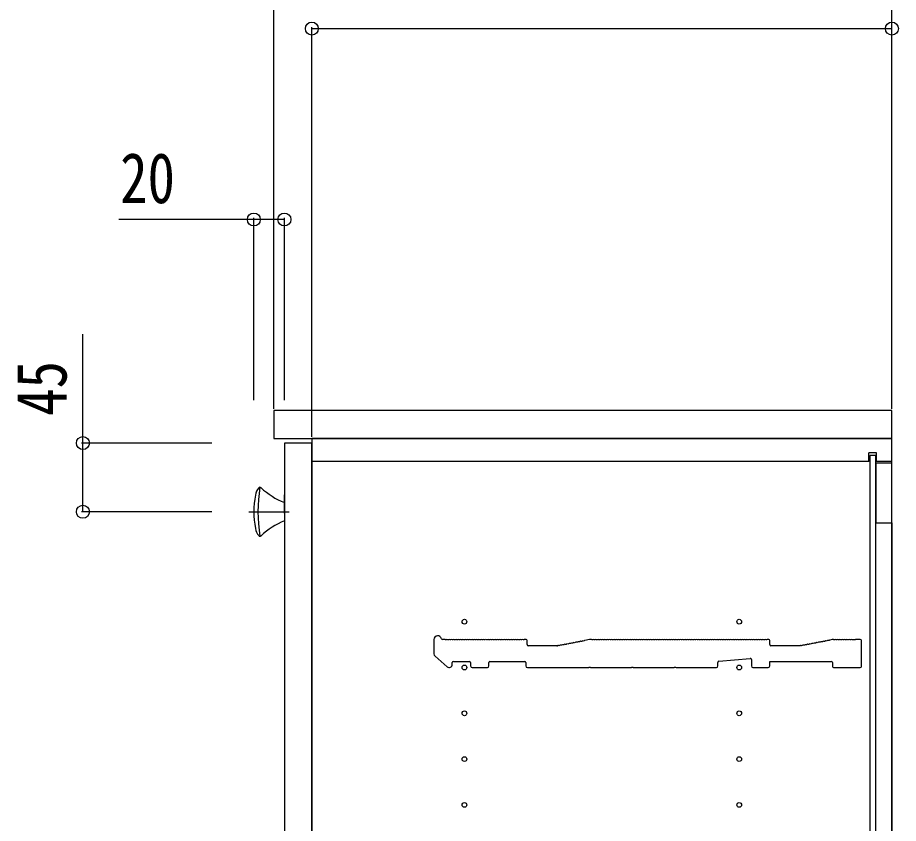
# Model space of a CAD drawing. Units: millimetres, scale not verified. Extents: x -4205 to 4205, y -2970 to 2970.
# Drawn here: x -936 to -359, y -1391 to -863 of the extents above; entities that cross this region are included whole.
import ezdxf
from ezdxf.enums import TextEntityAlignment as Align

# ---------------------------------------------------------------- set-up
doc = ezdxf.new("R2010")
doc.units = ezdxf.units.MM
doc.header["$LTSCALE"] = 20
for name, color, linetype in [('0-2_YKK_11', 7, 'Continuous'), ('0-3_YKK_12', 2, 'Continuous'), ('0-4_YKK_13', 4, 'Continuous'), ('0-5_YKK_D', 6, 'Continuous')]:
    doc.layers.add(name, color=color, linetype=linetype)
doc.styles.add('ＭＳ ゴシック', font='')
doc.styles.get('ＭＳ ゴシック').set_extended_font_data('MS Gothic')

msp = doc.modelspace()

# ---------------------------------------------------------------- linework, layer by layer
at = {"layer": '0-2_YKK_11'}
for p, q in [((-662.98, -1270.5), (-662.98, -1279.89)), ((-655.98, -1270.5), (-657.36, -1270.5)), ((-655.04, -1270.7), (-655.42, -1270.7)), ((-653.54, -1270.7), (-653.92, -1270.7)), ((-652.04, -1270.7), (-652.42, -1270.7)), ((-650.54, -1270.7), (-650.92, -1270.7)), ((-649.04, -1270.7), (-649.42, -1270.7)), ((-647.54, -1270.7), (-647.92, -1270.7)), ((-646.04, -1270.7), (-646.42, -1270.7)), ((-644.54, -1270.7), (-644.92, -1270.7)), ((-643.04, -1270.7), (-643.42, -1270.7)), ((-641.54, -1270.7), (-641.92, -1270.7)), ((-640.04, -1270.7), (-640.42, -1270.7)), ((-638.54, -1270.7), (-638.92, -1270.7)), ((-637.04, -1270.7), (-637.42, -1270.7)), ((-635.54, -1270.7), (-635.92, -1270.7)), ((-634.04, -1270.7), (-634.42, -1270.7)), ((-632.54, -1270.7), (-632.92, -1270.7)), ((-631.04, -1270.7), (-631.42, -1270.7)), ((-629.54, -1270.7), (-629.92, -1270.7)), ((-628.04, -1270.7), (-628.42, -1270.7)), ((-626.54, -1270.7), (-626.92, -1270.7)), ((-625.04, -1270.7), (-625.42, -1270.7)), ((-623.54, -1270.7), (-623.92, -1270.7)), ((-622.04, -1270.7), (-622.42, -1270.7)), ((-620.54, -1270.7), (-620.92, -1270.7)), ((-619.04, -1270.7), (-619.42, -1270.7)), ((-617.54, -1270.7), (-617.92, -1270.7)), ((-616.04, -1270.7), (-616.42, -1270.7)), ((-614.54, -1270.7), (-614.92, -1270.7)), ((-613.04, -1270.7), (-613.42, -1270.7)), ((-611.54, -1270.7), (-611.92, -1270.7)), ((-610.04, -1270.7), (-610.42, -1270.7)), ((-608.54, -1270.7), (-608.92, -1270.7)), ((-607.04, -1270.7), (-607.42, -1270.7)), ((-605.54, -1270.7), (-605.92, -1270.7)), ((-604.04, -1270.7), (-604.42, -1270.7)), ((-602.68, -1270.5), (-603.48, -1270.5)), ((-601.98, -1273.8), (-601.98, -1271.2)), ((-600.48, -1274.5), (-601.28, -1274.5)), ((-599.54, -1274.7), (-599.92, -1274.7)), ((-598.04, -1274.7), (-598.42, -1274.7)), ((-596.54, -1274.7), (-596.92, -1274.7)), ((-595.04, -1274.7), (-595.42, -1274.7)), ((-593.54, -1274.7), (-593.92, -1274.7)), ((-592.04, -1274.7), (-592.42, -1274.7)), ((-590.54, -1274.7), (-590.92, -1274.7)), ((-589.04, -1274.7), (-589.42, -1274.7)), ((-587.54, -1274.7), (-587.92, -1274.7)), ((-586.04, -1274.7), (-586.42, -1274.7)), ((-584.54, -1274.7), (-584.92, -1274.7)), ((-583.04, -1274.7), (-583.42, -1274.7)), ((-580.81, -1274.48), (-581.19, -1274.55)), ((-579.34, -1274.2), (-579.71, -1274.27)), ((-577.87, -1273.92), (-578.24, -1273.99)), ((-576.39, -1273.64), (-576.77, -1273.71)), ((-574.92, -1273.36), (-575.29, -1273.43)), ((-573.45, -1273.08), (-573.82, -1273.15)), ((-571.97, -1272.8), (-572.35, -1272.87)), ((-570.5, -1272.52), (-570.87, -1272.59)), ((-569.02, -1272.24), (-569.4, -1272.31)), ((-567.55, -1271.96), (-567.93, -1272.03)), ((-566.08, -1271.68), (-566.45, -1271.75)), ((-564.6, -1271.39), (-564.98, -1271.47)), ((-559.04, -1270.7), (-559.42, -1270.7)), ((-557.54, -1270.7), (-557.92, -1270.7)), ((-556.04, -1270.7), (-556.42, -1270.7)), ((-554.54, -1270.7), (-554.92, -1270.7)), ((-553.04, -1270.7), (-553.42, -1270.7)), ((-551.54, -1270.7), (-551.92, -1270.7)), ((-550.04, -1270.7), (-550.42, -1270.7)), ((-548.54, -1270.7), (-548.92, -1270.7)), ((-547.04, -1270.7), (-547.42, -1270.7)), ((-545.54, -1270.7), (-545.92, -1270.7)), ((-544.04, -1270.7), (-544.42, -1270.7)), ((-542.54, -1270.7), (-542.92, -1270.7)), ((-541.04, -1270.7), (-541.42, -1270.7)), ((-539.54, -1270.7), (-539.92, -1270.7)), ((-538.04, -1270.7), (-538.42, -1270.7)), ((-536.54, -1270.7), (-536.92, -1270.7)), ((-535.04, -1270.7), (-535.42, -1270.7)), ((-533.54, -1270.7), (-533.92, -1270.7)), ((-532.04, -1270.7), (-532.42, -1270.7)), ((-530.54, -1270.7), (-530.92, -1270.7)), ((-529.04, -1270.7), (-529.42, -1270.7)), ((-527.54, -1270.7), (-527.92, -1270.7)), ((-526.04, -1270.7), (-526.42, -1270.7)), ((-524.54, -1270.7), (-524.92, -1270.7)), ((-523.04, -1270.7), (-523.42, -1270.7)), ((-521.54, -1270.7), (-521.92, -1270.7)), ((-520.04, -1270.7), (-520.42, -1270.7)), ((-518.54, -1270.7), (-518.92, -1270.7)), ((-517.04, -1270.7), (-517.42, -1270.7)), ((-515.54, -1270.7), (-515.92, -1270.7)), ((-514.04, -1270.7), (-514.42, -1270.7)), ((-512.54, -1270.7), (-512.92, -1270.7)), ((-511.04, -1270.7), (-511.42, -1270.7)), ((-509.54, -1270.7), (-509.92, -1270.7)), ((-508.04, -1270.7), (-508.42, -1270.7)), ((-506.54, -1270.7), (-506.92, -1270.7)), ((-505.04, -1270.7), (-505.42, -1270.7)), ((-503.54, -1270.7), (-503.92, -1270.7)), ((-502.04, -1270.7), (-502.42, -1270.7)), ((-500.54, -1270.7), (-500.92, -1270.7)), ((-499.04, -1270.7), (-499.42, -1270.7)), ((-497.54, -1270.7), (-497.92, -1270.7)), ((-496.04, -1270.7), (-496.42, -1270.7)), ((-494.54, -1270.7), (-494.92, -1270.7)), ((-493.04, -1270.7), (-493.42, -1270.7)), ((-491.54, -1270.7), (-491.92, -1270.7)), ((-490.04, -1270.7), (-490.42, -1270.7)), ((-488.54, -1270.7), (-488.92, -1270.7)), ((-487.04, -1270.7), (-487.42, -1270.7)), ((-485.54, -1270.7), (-485.92, -1270.7)), ((-484.04, -1270.7), (-484.42, -1270.7)), ((-482.54, -1270.7), (-482.92, -1270.7)), ((-481.04, -1270.7), (-481.42, -1270.7)), ((-479.54, -1270.7), (-479.92, -1270.7)), ((-478.04, -1270.7), (-478.42, -1270.7)), ((-476.54, -1270.7), (-476.92, -1270.7)), ((-475.04, -1270.7), (-475.42, -1270.7)), ((-473.54, -1270.7), (-473.92, -1270.7)), ((-472.04, -1270.7), (-472.42, -1270.7)), ((-470.54, -1270.7), (-470.92, -1270.7)), ((-469.04, -1270.7), (-469.42, -1270.7)), ((-467.54, -1270.7), (-467.92, -1270.7)), ((-466.04, -1270.7), (-466.42, -1270.7)), ((-464.54, -1270.7), (-464.92, -1270.7)), ((-463.04, -1270.7), (-463.42, -1270.7)), ((-461.54, -1270.7), (-461.92, -1270.7)), ((-460.04, -1270.7), (-460.42, -1270.7)), ((-458.54, -1270.7), (-458.92, -1270.7)), ((-457.04, -1270.7), (-457.42, -1270.7)), ((-455.54, -1270.7), (-455.92, -1270.7)), ((-454.04, -1270.7), (-454.42, -1270.7)), ((-452.54, -1270.7), (-452.92, -1270.7)), ((-451.04, -1270.7), (-451.42, -1270.7)), ((-449.54, -1270.7), (-449.92, -1270.7)), ((-448.04, -1270.7), (-448.42, -1270.7)), ((-446.54, -1270.7), (-446.92, -1270.7)), ((-445.04, -1270.7), (-445.42, -1270.7)), ((-443.68, -1270.5), (-444.48, -1270.5)), ((-442.98, -1273.8), (-442.98, -1271.2)), ((-441.48, -1274.5), (-442.28, -1274.5)), ((-440.54, -1274.7), (-440.92, -1274.7)), ((-439.04, -1274.7), (-439.42, -1274.7)), ((-437.54, -1274.7), (-437.92, -1274.7)), ((-436.04, -1274.7), (-436.42, -1274.7)), ((-434.54, -1274.7), (-434.92, -1274.7)), ((-433.04, -1274.7), (-433.42, -1274.7)), ((-431.54, -1274.7), (-431.92, -1274.7)), ((-430.04, -1274.7), (-430.42, -1274.7)), ((-428.54, -1274.7), (-428.92, -1274.7)), ((-427.04, -1274.7), (-427.42, -1274.7)), ((-425.54, -1274.7), (-425.92, -1274.7)), ((-424.04, -1274.7), (-424.42, -1274.7)), ((-423.05, -1274.5), (-423.48, -1274.5)), ((-422.77, -1274.46), (-422.92, -1274.49)), ((-421.81, -1274.48), (-422.19, -1274.55)), ((-420.34, -1274.2), (-420.71, -1274.27)), ((-418.87, -1273.92), (-419.24, -1273.99)), ((-417.39, -1273.64), (-417.77, -1273.71)), ((-415.92, -1273.36), (-416.29, -1273.43)), ((-414.45, -1273.08), (-414.82, -1273.15)), ((-412.97, -1272.8), (-413.35, -1272.87)), ((-411.5, -1272.52), (-411.87, -1272.59)), ((-410.02, -1272.24), (-410.4, -1272.31)), ((-408.55, -1271.96), (-408.93, -1272.03)), ((-407.08, -1271.68), (-407.45, -1271.75)), ((-405.6, -1271.39), (-405.98, -1271.47)), ((-404.13, -1271.11), (-404.51, -1271.19)), ((-402.05, -1270.51), (-403.62, -1270.81)), ((-401.48, -1270.5), (-401.92, -1270.5)), ((-400.54, -1270.7), (-400.92, -1270.7)), ((-399.04, -1270.7), (-399.42, -1270.7)), ((-397.54, -1270.7), (-397.92, -1270.7)), ((-396.04, -1270.7), (-396.42, -1270.7)), ((-394.54, -1270.7), (-394.92, -1270.7)), ((-393.04, -1270.7), (-393.42, -1270.7)), ((-391.54, -1270.7), (-391.92, -1270.7)), ((-390.04, -1270.7), (-390.42, -1270.7)), ((-383.68, -1270.5), (-386.48, -1270.5)), ((-382.98, -1288.1), (-382.98, -1271.2)), ((-662.29, -1281.4), (-654.29, -1288.31)), ((-650.98, -1286.8), (-650.98, -1285.5)), ((-650.28, -1284.8), (-639.68, -1284.8)), ((-638.98, -1285.5), (-638.98, -1287.8)), ((-626.98, -1287.8), (-626.98, -1285.5)), ((-626.28, -1284.8), (-603.48, -1284.8)), ((-602.78, -1285.5), (-602.78, -1287.8)), ((-476.98, -1287.8), (-476.98, -1285.44)), ((-476.34, -1284.74), (-455.74, -1282.87)), ((-454.98, -1283.57), (-454.98, -1287.8)), ((-401.98, -1285.5), (-401.98, -1288.1)), ((-637.98, -1288.8), (-627.98, -1288.8)), ((-453.98, -1288.8), (-443.98, -1288.8)), ((-401.28, -1288.8), (-383.68, -1288.8))]:
    msp.add_line(p, q, dxfattribs=at)
for points in [[(-582.48, -1274.5), (-582.05, -1274.5), (-582.48, -1274.5)], [(-581.77, -1274.46), (-581.92, -1274.49), (-581.77, -1274.46)], [(-559.98, -1270.5), (-560.98, -1270.5), (-564.09, -1271.09)], [(-387.04, -1270.7), (-387.23, -1270.77), (-388.73, -1270.77), (-388.92, -1270.7)], [(-442.98, -1287.8), (-442.98, -1284.8), (-402.68, -1284.8)], [(-601.78, -1288.8), (-561.56, -1288.8), (-561.31, -1288.67), (-560.65, -1288.67), (-560.41, -1288.8), (-533.56, -1288.8), (-533.31, -1288.67), (-532.65, -1288.67), (-532.41, -1288.8), (-505.56, -1288.8), (-505.31, -1288.67), (-504.65, -1288.67), (-504.41, -1288.8), (-477.98, -1288.8)]]:
    msp.add_lwpolyline(points, dxfattribs=at)
for centre, radius, start, end in [((-660.48, -1270.5), 2.5, 12.63563, 180), ((-657.36, -1269.8), 0.7, 192.63563, 270), ((-655.98, -1271.38), 0.88, 50.536, 90), ((-654.48, -1271.38), 0.88, 50.536, 129.464), ((-652.98, -1271.38), 0.88, 50.536, 129.464), ((-651.48, -1271.38), 0.88, 50.536, 129.464), ((-649.98, -1271.38), 0.88, 50.536, 129.464), ((-648.48, -1271.38), 0.88, 50.536, 129.464), ((-646.98, -1271.38), 0.88, 50.536, 129.464), ((-645.48, -1271.38), 0.88, 50.536, 129.464), ((-643.98, -1271.38), 0.88, 50.536, 129.464), ((-642.48, -1271.38), 0.88, 50.536, 129.464), ((-640.98, -1271.38), 0.88, 50.536, 129.464), ((-639.48, -1271.38), 0.88, 50.536, 129.464), ((-637.98, -1271.38), 0.88, 50.536, 129.464), ((-636.48, -1271.38), 0.88, 50.536, 129.464), ((-634.98, -1271.38), 0.88, 50.536, 129.464), ((-633.48, -1271.38), 0.88, 50.536, 129.464), ((-631.98, -1271.38), 0.88, 50.536, 129.464), ((-630.48, -1271.38), 0.88, 50.536, 129.464), ((-628.98, -1271.38), 0.88, 50.536, 129.464), ((-627.48, -1271.38), 0.88, 50.536, 129.464), ((-625.98, -1271.38), 0.88, 50.536, 129.464), ((-624.48, -1271.38), 0.88, 50.536, 129.464), ((-622.98, -1271.38), 0.88, 50.536, 129.464), ((-621.48, -1271.38), 0.88, 50.536, 129.464), ((-619.98, -1271.38), 0.88, 50.536, 129.464), ((-618.48, -1271.38), 0.88, 50.536, 129.464), ((-616.98, -1271.38), 0.88, 50.536, 129.464), ((-615.48, -1271.38), 0.88, 50.536, 129.464), ((-613.98, -1271.38), 0.88, 50.536, 129.464), ((-612.48, -1271.38), 0.88, 50.536, 129.464), ((-610.98, -1271.38), 0.88, 50.536, 129.464), ((-609.48, -1271.38), 0.88, 50.536, 129.464), ((-607.98, -1271.38), 0.88, 50.536, 129.464), ((-606.48, -1271.38), 0.88, 50.536, 129.464), ((-604.98, -1271.38), 0.88, 50.536, 129.464), ((-603.48, -1271.38), 0.88, 90, 129.464), ((-602.68, -1271.2), 0.7, 0, 90), ((-601.28, -1273.8), 0.7, 180, 270), ((-600.48, -1275.38), 0.88, 50.536, 90), ((-598.98, -1275.38), 0.88, 50.536, 129.464), ((-597.48, -1275.38), 0.88, 50.536, 129.464), ((-595.98, -1275.38), 0.88, 50.536, 129.464), ((-594.48, -1275.38), 0.88, 50.536, 129.464), ((-592.98, -1275.38), 0.88, 50.536, 129.464), ((-591.48, -1275.38), 0.88, 50.536, 129.464), ((-589.98, -1275.38), 0.88, 50.536, 129.464), ((-588.48, -1275.38), 0.88, 50.536, 129.464), ((-586.98, -1275.38), 0.88, 50.536, 129.464), ((-585.48, -1275.38), 0.88, 50.536, 129.464), ((-583.98, -1275.38), 0.88, 50.536, 129.464), ((-582.48, -1275.38), 0.88, 90, 129.464), ((-582.05, -1273.8), 0.7, 270, 280.7843), ((-582.05, -1273.8), 0.7, 270, 280.7843), ((-581.61, -1275.33), 0.88, 61.3203, 100.7843), ((-580.14, -1275.04), 0.88, 61.3203, 140.24829), ((-578.66, -1274.76), 0.88, 61.3203, 140.24829), ((-577.19, -1274.48), 0.88, 61.3203, 140.24829), ((-575.72, -1274.2), 0.88, 61.3203, 140.24829), ((-574.24, -1273.92), 0.88, 61.3203, 140.24829), ((-572.77, -1273.64), 0.88, 61.3203, 140.24829), ((-571.3, -1273.36), 0.88, 61.3203, 140.24829), ((-569.82, -1273.08), 0.88, 61.3203, 140.24829), ((-568.35, -1272.8), 0.88, 61.3203, 140.24829), ((-566.87, -1272.52), 0.88, 61.3203, 140.24829), ((-565.4, -1272.24), 0.88, 61.3203, 140.24829), ((-563.93, -1271.96), 0.88, 100.7843, 140.24829), ((-559.98, -1271.38), 0.88, 50.536, 90), ((-558.48, -1271.38), 0.88, 50.536, 129.464), ((-556.98, -1271.38), 0.88, 50.536, 129.464), ((-555.48, -1271.38), 0.88, 50.536, 129.464), ((-553.98, -1271.38), 0.88, 50.536, 129.464), ((-552.48, -1271.38), 0.88, 50.536, 129.464), ((-550.98, -1271.38), 0.88, 50.536, 129.464), ((-549.48, -1271.38), 0.88, 50.536, 129.464), ((-547.98, -1271.38), 0.88, 50.536, 129.464), ((-546.48, -1271.38), 0.88, 50.536, 129.464), ((-544.98, -1271.38), 0.88, 50.536, 129.464), ((-543.48, -1271.38), 0.88, 50.536, 129.464), ((-541.98, -1271.38), 0.88, 50.536, 129.464), ((-540.48, -1271.38), 0.88, 50.536, 129.464), ((-538.98, -1271.38), 0.88, 50.536, 129.464), ((-537.48, -1271.38), 0.88, 50.536, 129.464), ((-535.98, -1271.38), 0.88, 50.536, 129.464), ((-534.48, -1271.38), 0.88, 50.536, 129.464), ((-532.98, -1271.38), 0.88, 50.536, 129.464), ((-531.48, -1271.38), 0.88, 50.536, 129.464), ((-529.98, -1271.38), 0.88, 50.536, 129.464), ((-528.48, -1271.38), 0.88, 50.536, 129.464), ((-526.98, -1271.38), 0.88, 50.536, 129.464), ((-525.48, -1271.38), 0.88, 50.536, 129.464), ((-523.98, -1271.38), 0.88, 50.536, 129.464), ((-522.48, -1271.38), 0.88, 50.536, 129.464), ((-520.98, -1271.38), 0.88, 50.536, 129.464), ((-519.48, -1271.38), 0.88, 50.536, 129.464), ((-517.98, -1271.38), 0.88, 50.536, 129.464), ((-516.48, -1271.38), 0.88, 50.536, 129.464), ((-514.98, -1271.38), 0.88, 50.536, 129.464), ((-513.48, -1271.38), 0.88, 50.536, 129.464), ((-511.98, -1271.38), 0.88, 50.536, 129.464), ((-510.48, -1271.38), 0.88, 50.536, 129.464), ((-508.98, -1271.38), 0.88, 50.536, 129.464), ((-507.48, -1271.38), 0.88, 50.536, 129.464), ((-505.98, -1271.38), 0.88, 50.536, 129.464), ((-504.48, -1271.38), 0.88, 50.536, 129.464), ((-502.98, -1271.38), 0.88, 50.536, 129.464), ((-501.48, -1271.38), 0.88, 50.536, 129.464), ((-499.98, -1271.38), 0.88, 50.536, 129.464), ((-498.48, -1271.38), 0.88, 50.536, 129.464), ((-496.98, -1271.38), 0.88, 50.536, 129.464), ((-495.48, -1271.38), 0.88, 50.536, 129.464), ((-493.98, -1271.38), 0.88, 50.536, 129.464), ((-492.48, -1271.38), 0.88, 50.536, 129.464), ((-490.98, -1271.38), 0.88, 50.536, 129.464), ((-489.48, -1271.38), 0.88, 50.536, 129.464), ((-487.98, -1271.38), 0.88, 50.536, 129.464), ((-486.48, -1271.38), 0.88, 50.536, 129.464), ((-484.98, -1271.38), 0.88, 50.536, 129.464), ((-483.48, -1271.38), 0.88, 50.536, 129.464), ((-481.98, -1271.38), 0.88, 50.536, 129.464), ((-480.48, -1271.38), 0.88, 50.536, 129.464), ((-478.98, -1271.38), 0.88, 50.536, 129.464), ((-477.48, -1271.38), 0.88, 50.536, 129.464), ((-475.98, -1271.38), 0.88, 50.536, 129.464), ((-474.48, -1271.38), 0.88, 50.536, 129.464), ((-472.98, -1271.38), 0.88, 50.536, 129.464), ((-471.48, -1271.38), 0.88, 50.536, 129.464), ((-469.98, -1271.38), 0.88, 50.536, 129.464), ((-468.48, -1271.38), 0.88, 50.536, 129.464), ((-466.98, -1271.38), 0.88, 50.536, 129.464), ((-465.48, -1271.38), 0.88, 50.536, 129.464), ((-463.98, -1271.38), 0.88, 50.536, 129.464), ((-462.48, -1271.38), 0.88, 50.536, 129.464), ((-460.98, -1271.38), 0.88, 50.536, 129.464), ((-459.48, -1271.38), 0.88, 50.536, 129.464), ((-457.98, -1271.38), 0.88, 50.536, 129.464), ((-456.48, -1271.38), 0.88, 50.536, 129.464), ((-454.98, -1271.38), 0.88, 50.536, 129.464), ((-453.48, -1271.38), 0.88, 50.536, 129.464), ((-451.98, -1271.38), 0.88, 50.536, 129.464), ((-450.48, -1271.38), 0.88, 50.536, 129.464), ((-448.98, -1271.38), 0.88, 50.536, 129.464), ((-447.48, -1271.38), 0.88, 50.536, 129.464), ((-445.98, -1271.38), 0.88, 50.536, 129.464), ((-444.48, -1271.38), 0.88, 90, 129.464), ((-443.68, -1271.2), 0.7, 0, 90), ((-442.28, -1273.8), 0.7, 180, 270), ((-441.48, -1275.38), 0.88, 50.536, 90), ((-439.98, -1275.38), 0.88, 50.536, 129.464), ((-438.48, -1275.38), 0.88, 50.536, 129.464), ((-436.98, -1275.38), 0.88, 50.536, 129.464), ((-435.48, -1275.38), 0.88, 50.536, 129.464), ((-433.98, -1275.38), 0.88, 50.536, 129.464), ((-432.48, -1275.38), 0.88, 50.536, 129.464), ((-430.98, -1275.38), 0.88, 50.536, 129.464), ((-429.48, -1275.38), 0.88, 50.536, 129.464), ((-427.98, -1275.38), 0.88, 50.536, 129.464), ((-426.48, -1275.38), 0.88, 50.536, 129.464), ((-424.98, -1275.38), 0.88, 50.536, 129.464), ((-423.48, -1275.38), 0.88, 90, 129.464), ((-423.05, -1273.8), 0.7, 270, 280.7843), ((-422.61, -1275.33), 0.88, 61.3203, 100.7843), ((-421.14, -1275.04), 0.88, 61.3203, 140.24829), ((-419.66, -1274.76), 0.88, 61.3203, 140.24829), ((-418.19, -1274.48), 0.88, 61.3203, 140.24829), ((-416.72, -1274.2), 0.88, 61.3203, 140.24829), ((-415.24, -1273.92), 0.88, 61.3203, 140.24829), ((-413.77, -1273.64), 0.88, 61.3203, 140.24829), ((-412.3, -1273.36), 0.88, 61.3203, 140.24829), ((-410.82, -1273.08), 0.88, 61.3203, 140.24829), ((-409.35, -1272.8), 0.88, 61.3203, 140.24829), ((-407.87, -1272.52), 0.88, 61.3203, 140.24829), ((-406.4, -1272.24), 0.88, 61.3203, 140.24829), ((-404.93, -1271.96), 0.88, 61.3203, 140.24829), ((-403.45, -1271.68), 0.88, 100.7843, 140.24829), ((-401.92, -1271.2), 0.7, 90, 100.7843), ((-401.48, -1271.38), 0.88, 50.536, 90), ((-399.98, -1271.38), 0.88, 50.536, 129.464), ((-398.48, -1271.38), 0.88, 50.536, 129.464), ((-396.98, -1271.38), 0.88, 50.536, 129.464), ((-395.48, -1271.38), 0.88, 50.536, 129.464), ((-393.98, -1271.38), 0.88, 50.536, 129.464), ((-392.48, -1271.38), 0.88, 50.536, 129.464), ((-390.98, -1271.38), 0.88, 50.536, 129.464), ((-389.48, -1271.38), 0.88, 50.46055, 129.464), ((-386.48, -1271.38), 0.88, 90, 129.53945), ((-383.68, -1271.2), 0.7, 0, 90), ((-660.98, -1279.89), 2, 180, 229.16128), ((-650.28, -1285.5), 0.7, 90, 180), ((-639.68, -1285.5), 0.7, 0, 90), ((-626.28, -1285.5), 0.7, 90, 180), ((-603.48, -1285.5), 0.7, 0, 90), ((-476.28, -1285.44), 0.7, 95.19443, 180), ((-455.68, -1283.57), 0.7, 0, 95.19443), ((-402.68, -1285.5), 0.7, 0, 90), ((-652.98, -1286.8), 2, 229.16128, 0), ((-637.98, -1287.8), 1, 180, 270), ((-627.98, -1287.8), 1, 270, 0), ((-601.78, -1287.8), 1, 180, 270), ((-477.98, -1287.8), 1, 270, 0), ((-453.98, -1287.8), 1, 180, 270), ((-443.98, -1287.8), 1, 270, 0), ((-401.28, -1288.1), 0.7, 180, 270), ((-383.68, -1288.1), 0.7, 270, 0)]:
    msp.add_arc(centre, radius, start, end, dxfattribs=at)
at = {"layer": '0-3_YKK_12'}
for p, q in [((-377.98, -1153.8), (-742.98, -1153.8)), ((-377.98, -1153.8), (-377.98, -1148.3)), ((-372.98, -1148.3), (-377.98, -1148.3)), ((-372.98, -1153.8), (-372.98, -1148.3)), ((-362.98, -1153.8), (-372.98, -1153.8)), ((-362.98, -1194.05), (-362.98, -1863.55))]:
    msp.add_line(p, q, dxfattribs=at)
for points in [[(-767.98, -1138.8), (-362.98, -1138.8), (-362.98, -1120.4), (-767.98, -1120.4)], [(-760.98, -1915.8), (-742.98, -1915.8), (-742.98, -1141.8), (-760.98, -1141.8)], [(-742.98, -1918.8), (-362.98, -1918.8), (-362.98, -1138.8), (-742.98, -1138.8)], [(-377.48, -1907.55), (-373.48, -1907.55), (-373.48, -1150.05), (-377.48, -1150.05)], [(-373.48, -1194.05), (-362.98, -1194.05), (-362.98, -1155.05), (-373.48, -1155.05)]]:
    msp.add_lwpolyline(points, close=True, dxfattribs=at)
for centre in [(-642.98, -1258.8), (-462.98, -1258.8), (-642.98, -1288.8), (-462.98, -1288.8), (-642.98, -1318.8), (-462.98, -1318.8), (-642.98, -1348.8), (-462.98, -1348.8), (-642.98, -1378.8), (-462.98, -1378.8)]:
    msp.add_circle(centre, 1.55, dxfattribs=at)
at = {"layer": '0-4_YKK_13'}
for p, q in [((-760.98, -1187.8), (-760.98, -1175.8)), ((-784.17, -1186.8), (-757.82, -1186.8))]:
    msp.add_line(p, q, dxfattribs=at)
for centre, radius, start, end in [((-770.14, -1177.69), 10, 139.13117, 169.49883), ((-674.06, -1186.8), 104.22, 171.17077, 188.82923), ((-776.95, -1171.8), 1, 47.0722, 139.13117), ((-742.21, -1134.46), 50, 227.0722, 247.95536), ((-720.98, -1186.8), 60, 169.49883, 190.50117), ((-742.21, -1239.14), 50, 112.04464, 132.9278), ((-770.14, -1195.91), 10, 190.50117, 220.86883), ((-776.95, -1201.8), 1, 220.86883, 312.9278)]:
    msp.add_arc(centre, radius, start, end, dxfattribs=at)
at = {"layer": '0-5_YKK_D'}
for p, q in [((-767.98, -1119.4), (-767.98, -744.4)), ((-362.98, -1119.4), (-362.98, -744.4)), ((-742.98, -1137.8), (-742.98, -869.4)), ((-742.98, -870.4), (-362.98, -870.4)), ((-362.98, -1119.4), (-362.98, -869.4)), ((-780.98, -1113.77), (-780.98, -994.4)), ((-760.98, -1113.77), (-760.98, -994.4)), ((-808.49, -1141.8), (-893.98, -1141.8)), ((-808.49, -1186.8), (-893.98, -1186.8))]:
    msp.add_line(p, q, dxfattribs=at)
for points in [[(-760.98, -995.4), (-780.98, -995.4), (-869.38, -995.4)], [(-892.98, -1186.8), (-892.98, -1141.8), (-892.98, -1070.4)]]:
    msp.add_lwpolyline(points, dxfattribs=at)
for centre in [(-742.98, -870.4), (-362.98, -870.4), (-780.98, -995.4), (-760.98, -995.4), (-892.98, -1141.8), (-892.98, -1186.8)]:
    msp.add_circle(centre, 4.25, dxfattribs=at)

# ---------------------------------------------------------------- texts
at = {"layer": '0-5_YKK_D', "style": 'ＭＳ ゴシック', "width": 0.8}
msp.add_text('20', height=32.99, dxfattribs=at).set_placement((-868.58, -994.6), align=Align.BOTTOM_LEFT)
msp.add_text('45', height=32.99, rotation=90, dxfattribs=at).set_placement((-893.78, -1124), align=Align.BOTTOM_LEFT)

doc.saveas('drawing.dxf')
